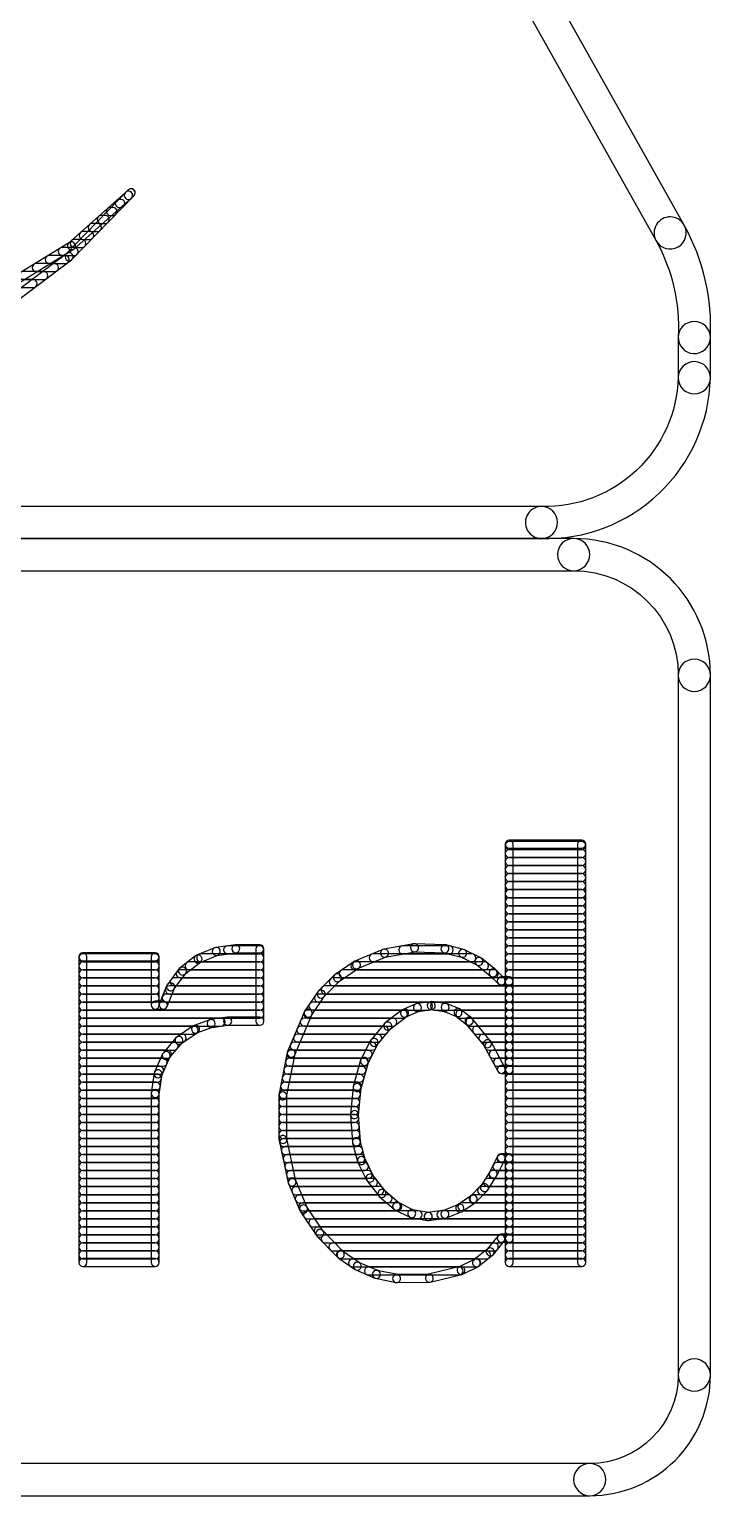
# Model space of a CAD drawing. Extents: x 1.9 to 101, y 1.3 to 100.3.
# Drawn here: x 88.361 to 90.636, y 60.933 to 65.829 of the extents above; entities that cross this region are included whole.
import ezdxf

# ---------------------------------------------------------------- set-up
doc = ezdxf.new("R2010")
doc.units = 0
doc.layers.add('21', color=2, linetype='CONTINUOUS')

msp = doc.modelspace()

# ---------------------------------------------------------------- linework, layer by layer
at = {"layer": '21'}
for points in [[(90.5472, 65.1755), (86.2506, 72.8289, 1), (86.157, 72.7763), (90.4536, 65.1229, 1)], [(88.6916, 65.2928), (88.4844, 65.0793, 1), (88.5037, 65.0606), (88.7108, 65.2742, 1)], [(88.5112, 65.0961), (88.7101, 65.2735, 1), (88.6923, 65.2935), (88.4934, 65.1162, 1)], [(88.6914, 65.2614), (88.6928, 65.2614, 1), (88.6928, 65.2882), (88.6914, 65.2882, 1)], [(88.6313, 65.2078), (88.6408, 65.2078, 1), (88.6408, 65.2346), (88.6313, 65.2346, 1)], [(88.6614, 65.2346), (88.6668, 65.2346, 1), (88.6668, 65.2614), (88.6614, 65.2614, 1)], [(88.5712, 65.1542), (88.5888, 65.1542, 1), (88.5888, 65.181), (88.5712, 65.181, 1)], [(88.6013, 65.181), (88.6148, 65.181, 1), (88.6148, 65.2078), (88.6013, 65.2078, 1)], [(90.5274, 64.8029, 1), (90.6346, 64.7973, 0.1401), (90.5474, 65.1752, 1), (90.4534, 65.1232, -0.1401)], [(88.2823, 64.9551), (88.5093, 65.0947, 1), (88.4953, 65.1176), (88.2683, 64.978, 1)], [(88.5111, 65.1006), (88.5368, 65.1006, 1), (88.5368, 65.1274), (88.5111, 65.1274, 1)], [(88.5412, 65.1274), (88.5628, 65.1274, 1), (88.5628, 65.1542), (88.5412, 65.1542, 1)], [(88.486, 65.0807), (88.248, 64.9022, 1), (88.2641, 64.8807), (88.5021, 65.0592, 1)], [(88.4279, 65.047), (88.4813, 65.047, 1), (88.4813, 65.0738), (88.4279, 65.0738, 1)], [(88.4715, 65.0738), (88.5108, 65.0738, 1), (88.5108, 65.1006), (88.4715, 65.1006, 1)], [(88.3408, 64.9934), (88.4098, 64.9934, 1), (88.4098, 65.0202), (88.3408, 65.0202, 1)], [(88.3843, 65.0202), (88.4456, 65.0202, 1), (88.4456, 65.047), (88.3843, 65.047, 1)], [(88.2972, 64.9666), (88.3741, 64.9666, 1), (88.3741, 64.9934), (88.2972, 64.9934, 1)], [(90.6347, 64.6659), (90.6347, 64.8001, 1), (90.5273, 64.8001), (90.5273, 64.6659, 1)], [(90.0723, 64.2362, 1), (90.0693, 64.1288, 0.4143), (90.6347, 64.6645, 1), (90.5273, 64.6673, -0.4143)], [(81.2089, 64.1288), (90.0708, 64.1288, 1), (90.0708, 64.2362), (81.2089, 64.2362, 1)], [(90.1782, 64.1288), (81.1015, 64.1288, 1), (81.1015, 64.0214), (90.1782, 64.0214, 1)], [(90.5273, 63.6723, 1), (90.6347, 63.6723, 0.4142), (90.1782, 64.1288, 1), (90.1782, 64.0214, -0.4142)], [(90.6347, 61.336), (90.6347, 63.6723, 1), (90.5273, 63.6723), (90.5273, 61.336, 1)], [(89.9499, 63.1083), (89.9499, 61.7119, 1), (89.9767, 61.7119), (89.9767, 63.1083, 1)], [(90.205, 63.1217), (89.9633, 63.1217, 1), (89.9633, 63.0949), (90.205, 63.0949, 1)], [(89.9633, 63.0906), (90.205, 63.0906, 1), (90.205, 63.1174), (89.9633, 63.1174, 1)], [(90.2184, 61.7119), (90.2184, 63.1083, 1), (90.1916, 63.1083), (90.1916, 61.7119, 1)], [(89.9633, 63.0638), (90.205, 63.0638, 1), (90.205, 63.0906), (89.9633, 63.0906, 1)], [(89.9633, 63.037), (90.205, 63.037, 1), (90.205, 63.0638), (89.9633, 63.0638, 1)], [(89.9633, 63.0102), (90.205, 63.0102, 1), (90.205, 63.037), (89.9633, 63.037, 1)], [(89.9633, 62.9834), (90.205, 62.9834, 1), (90.205, 63.0102), (89.9633, 63.0102, 1)], [(89.9633, 62.9566), (90.205, 62.9566, 1), (90.205, 62.9834), (89.9633, 62.9834, 1)], [(89.9633, 62.9298), (90.205, 62.9298, 1), (90.205, 62.9566), (89.9633, 62.9566, 1)], [(89.9633, 62.903), (90.205, 62.903, 1), (90.205, 62.9298), (89.9633, 62.9298, 1)], [(89.9633, 62.8762), (90.205, 62.8762, 1), (90.205, 62.903), (89.9633, 62.903, 1)], [(89.9633, 62.8494), (90.205, 62.8494, 1), (90.205, 62.8762), (89.9633, 62.8762, 1)], [(89.9633, 62.8226), (90.205, 62.8226, 1), (90.205, 62.8494), (89.9633, 62.8494, 1)], [(89.9633, 62.7958), (90.205, 62.7958, 1), (90.205, 62.8226), (89.9633, 62.8226, 1)], [(89.0485, 62.7725), (88.9834, 62.7638, 1), (88.9869, 62.7372), (89.0521, 62.7459, 1)], [(89.0232, 62.7422), (89.1309, 62.7422, 1), (89.1309, 62.769), (89.0232, 62.769, 1)], [(89.1309, 62.7726), (89.0503, 62.7726, 1), (89.0503, 62.7458), (89.1309, 62.7458, 1)], [(89.1443, 62.5175), (89.1443, 62.7592, 1), (89.1175, 62.7592), (89.1175, 62.5175, 1)], [(89.6445, 62.7759), (89.5445, 62.7577, 1), (89.5493, 62.7314), (89.6493, 62.7495, 1)], [(89.6077, 62.7422), (89.7627, 62.7422, 1), (89.7627, 62.769), (89.6077, 62.769, 1)], [(89.749, 62.7726), (89.6474, 62.7761, 1), (89.6465, 62.7493), (89.748, 62.7458, 1)], [(89.8109, 62.7572), (89.7518, 62.7722, 1), (89.7452, 62.7462), (89.8043, 62.7312, 1)], [(89.9633, 62.769), (90.205, 62.769, 1), (90.205, 62.7958), (89.9633, 62.7958, 1)], [(89.9633, 62.7422), (90.205, 62.7422, 1), (90.205, 62.769), (89.9633, 62.769, 1)], [(88.5267, 62.7324), (88.5267, 61.7119, 1), (88.5535, 61.7119), (88.5535, 62.7324, 1)], [(88.7818, 62.7458), (88.5401, 62.7458, 1), (88.5401, 62.719), (88.7818, 62.719, 1)], [(88.5401, 62.7154), (88.7818, 62.7154, 1), (88.7818, 62.7422), (88.5401, 62.7422, 1)], [(88.7952, 62.5712), (88.7952, 62.7324, 1), (88.7684, 62.7324), (88.7684, 62.5712, 1)], [(88.9163, 62.7357), (88.8644, 62.6953, 1), (88.8808, 62.6742), (88.9327, 62.7145, 1)], [(88.98, 62.7629), (88.9193, 62.7375, 1), (88.9297, 62.7128), (88.9903, 62.7382, 1)], [(88.9333, 62.7154), (89.1309, 62.7154, 1), (89.1309, 62.7422), (88.9333, 62.7422, 1)], [(89.4456, 62.7166), (89.382, 62.6734, 1), (89.397, 62.6513), (89.4606, 62.6944, 1)], [(89.5418, 62.7569), (89.448, 62.7179, 1), (89.4582, 62.6931), (89.5521, 62.7322, 1)], [(89.5091, 62.7154), (89.8384, 62.7154, 1), (89.8384, 62.7422), (89.5091, 62.7422, 1)], [(89.8681, 62.7289), (89.8136, 62.7562, 1), (89.8016, 62.7322), (89.8561, 62.7049, 1)], [(89.918, 62.6891), (89.8705, 62.7274, 1), (89.8537, 62.7065), (89.9012, 62.6683, 1)], [(89.9633, 62.7154), (90.205, 62.7154, 1), (90.205, 62.7422), (89.9633, 62.7422, 1)], [(88.5401, 62.6886), (88.7818, 62.6886, 1), (88.7818, 62.7154), (88.5401, 62.7154, 1)], [(88.5401, 62.6618), (88.7818, 62.6618, 1), (88.7818, 62.6886), (88.5401, 62.6886, 1)], [(88.8619, 62.6928), (88.8223, 62.6403, 1), (88.8437, 62.6242), (88.8833, 62.6767, 1)], [(88.8654, 62.6618), (89.1309, 62.6618, 1), (89.1309, 62.6886), (88.8654, 62.6886, 1)], [(88.8948, 62.6886), (89.1309, 62.6886, 1), (89.1309, 62.7154), (88.8948, 62.7154, 1)], [(89.38, 62.6718), (89.3257, 62.6175, 1), (89.3446, 62.5985), (89.399, 62.6529, 1)], [(89.4085, 62.6618), (89.9131, 62.6618, 1), (89.9131, 62.6886), (89.4085, 62.6886, 1)], [(89.4479, 62.6886), (89.8807, 62.6886, 1), (89.8807, 62.7154), (89.4479, 62.7154, 1)], [(89.946, 62.6613), (89.9191, 62.6882, 1), (89.9001, 62.6692), (89.927, 62.6423, 1)], [(89.9633, 62.6886), (90.205, 62.6886, 1), (90.205, 62.7154), (89.9633, 62.7154, 1)], [(89.9633, 62.6618), (90.205, 62.6618, 1), (90.205, 62.6886), (89.9633, 62.6886, 1)], [(88.5401, 62.635), (88.7818, 62.635, 1), (88.7818, 62.6618), (88.5401, 62.6618, 1)], [(88.5401, 62.6082), (88.7818, 62.6082, 1), (88.7818, 62.635), (88.5401, 62.635, 1)], [(88.8206, 62.6372), (88.7962, 62.5762, 1), (88.821, 62.5662), (88.8455, 62.6273, 1)], [(88.8288, 62.6082), (89.1309, 62.6082, 1), (89.1309, 62.635), (88.8288, 62.635, 1)], [(88.8452, 62.635), (89.1309, 62.635, 1), (89.1309, 62.6618), (88.8452, 62.6618, 1)], [(89.3241, 62.6155), (89.2809, 62.5519, 1), (89.3031, 62.5369), (89.3462, 62.6005, 1)], [(89.3488, 62.6082), (89.9633, 62.6082, 1), (89.9633, 62.635), (89.3488, 62.635, 1)], [(89.3756, 62.635), (89.9633, 62.635, 1), (89.9633, 62.6618), (89.3756, 62.6618, 1)], [(89.9633, 62.6652), (89.9365, 62.6652, 1), (89.9365, 62.6384), (89.9633, 62.6384, 1)], [(89.9767, 62.3564), (89.9767, 62.6518, 1), (89.9499, 62.6518), (89.9499, 62.3564, 1)], [(89.9633, 62.635), (90.205, 62.635, 1), (90.205, 62.6618), (89.9633, 62.6618, 1)], [(89.9633, 62.6082), (90.205, 62.6082, 1), (90.205, 62.635), (89.9633, 62.635, 1)], [(88.5401, 62.5814), (88.7818, 62.5814, 1), (88.7818, 62.6082), (88.5401, 62.6082, 1)], [(88.5401, 62.5546), (89.1309, 62.5546, 1), (89.1309, 62.5814), (88.5401, 62.5814, 1)], [(88.8086, 62.5846), (88.7818, 62.5846, 1), (88.7818, 62.5578), (88.8086, 62.5578, 1)], [(88.8181, 62.5814), (89.1309, 62.5814, 1), (89.1309, 62.6082), (88.8181, 62.6082, 1)], [(89.308, 62.5546), (89.6934, 62.5546, 1), (89.6934, 62.5814), (89.308, 62.5814, 1)], [(89.3262, 62.5814), (89.9633, 62.5814, 1), (89.9633, 62.6082), (89.3262, 62.6082, 1)], [(89.6195, 62.5321), (89.6622, 62.5505, 1), (89.6516, 62.5751), (89.6089, 62.5567, 1)], [(89.6588, 62.5495), (89.7049, 62.5561, 1), (89.7011, 62.5826), (89.6551, 62.5761, 1)], [(89.7013, 62.5561), (89.7475, 62.5503, 1), (89.7508, 62.5769), (89.7047, 62.5827, 1)], [(89.7139, 62.5546), (89.9633, 62.5546, 1), (89.9633, 62.5814), (89.7139, 62.5814, 1)], [(89.7441, 62.5512), (89.7871, 62.5335, 1), (89.7973, 62.5583), (89.7543, 62.576, 1)], [(89.9633, 62.5814), (90.205, 62.5814, 1), (90.205, 62.6082), (89.9633, 62.6082, 1)], [(89.9633, 62.5546), (90.205, 62.5546, 1), (90.205, 62.5814), (89.9633, 62.5814, 1)], [(88.5401, 62.5278), (89.1309, 62.5278, 1), (89.1309, 62.5546), (88.5401, 62.5546, 1)], [(88.5401, 62.501), (89.0014, 62.501, 1), (89.0014, 62.5278), (88.5401, 62.5278, 1)], [(88.9206, 62.4781), (88.9729, 62.4971, 1), (88.9637, 62.5223), (88.9114, 62.5033, 1)], [(88.9702, 62.4965), (89.0253, 62.5042, 1), (89.0215, 62.5308), (88.9664, 62.523, 1)], [(89.0234, 62.5041), (89.1309, 62.5041, 1), (89.1309, 62.5309), (89.0234, 62.5309, 1)], [(89.2797, 62.5496), (89.2231, 62.4157, 1), (89.2477, 62.4053), (89.3043, 62.5392, 1)], [(89.2793, 62.501), (89.5749, 62.501, 1), (89.5749, 62.5278), (89.2793, 62.5278, 1)], [(89.2906, 62.5278), (89.61, 62.5278, 1), (89.61, 62.5546), (89.2906, 62.5546, 1)], [(89.5658, 62.4906), (89.6223, 62.5337, 1), (89.6061, 62.5551), (89.5496, 62.5119, 1)], [(89.784, 62.5353), (89.8209, 62.5069, 1), (89.8373, 62.5281), (89.8004, 62.5565, 1)], [(89.7983, 62.5278), (89.9633, 62.5278, 1), (89.9633, 62.5546), (89.7983, 62.5546, 1)], [(89.8187, 62.509), (89.8803, 62.4337, 1), (89.901, 62.4507), (89.8395, 62.526, 1)], [(89.8316, 62.501), (89.9633, 62.501, 1), (89.9633, 62.5278), (89.8316, 62.5278, 1)], [(89.9633, 62.5278), (90.205, 62.5278, 1), (90.205, 62.5546), (89.9633, 62.5546, 1)], [(89.9633, 62.501), (90.205, 62.501, 1), (90.205, 62.5278), (89.9633, 62.5278, 1)], [(88.5401, 62.4742), (88.9114, 62.4742, 1), (88.9114, 62.501), (88.5401, 62.501, 1)], [(88.5401, 62.4474), (88.8717, 62.4474, 1), (88.8717, 62.4742), (88.5401, 62.4742, 1)], [(88.8683, 62.4424), (88.9235, 62.4796, 1), (88.9085, 62.5018), (88.8533, 62.4646, 1)], [(89.2567, 62.4474), (89.524, 62.4474, 1), (89.524, 62.4742), (89.2567, 62.4742, 1)], [(89.268, 62.4742), (89.5463, 62.4742, 1), (89.5463, 62.501), (89.268, 62.501, 1)], [(89.5225, 62.4381), (89.568, 62.4927, 1), (89.5474, 62.5099), (89.5019, 62.4552, 1)], [(89.8535, 62.4742), (89.9633, 62.4742, 1), (89.9633, 62.501), (89.8535, 62.501, 1)], [(89.8754, 62.4474), (89.9633, 62.4474, 1), (89.9633, 62.4742), (89.8754, 62.4742, 1)], [(89.9633, 62.4742), (90.205, 62.4742, 1), (90.205, 62.501), (89.9633, 62.501, 1)], [(89.9633, 62.4474), (90.205, 62.4474, 1), (90.205, 62.4742), (89.9633, 62.4742, 1)], [(88.5401, 62.4206), (88.8445, 62.4206, 1), (88.8445, 62.4474), (88.5401, 62.4474, 1)], [(88.8283, 62.3939), (88.8711, 62.4449, 1), (88.8506, 62.4621), (88.8078, 62.4111, 1)], [(89.2223, 62.4131), (89.1939, 62.2706, 1), (89.2202, 62.2654), (89.2485, 62.4079, 1)], [(89.2453, 62.4206), (89.5058, 62.4206, 1), (89.5058, 62.4474), (89.2453, 62.4474, 1)], [(89.4919, 62.3772), (89.5242, 62.4406, 1), (89.5003, 62.4527), (89.4681, 62.3894, 1)], [(89.8788, 62.4359), (89.9247, 62.3501, 1), (89.9483, 62.3627), (89.9025, 62.4485, 1)], [(89.895, 62.4206), (89.9633, 62.4206, 1), (89.9633, 62.4474), (89.895, 62.4474, 1)], [(89.9633, 62.4206), (90.205, 62.4206, 1), (90.205, 62.4474), (89.9633, 62.4474, 1)], [(88.5401, 62.3938), (88.822, 62.3938, 1), (88.822, 62.4206), (88.5401, 62.4206, 1)], [(88.5401, 62.367), (88.8083, 62.367, 1), (88.8083, 62.3938), (88.5401, 62.3938, 1)], [(88.8033, 62.3363), (88.8303, 62.3971, 1), (88.8058, 62.4079), (88.7788, 62.3471, 1)], [(89.2294, 62.367), (89.4792, 62.367, 1), (89.4792, 62.3938), (89.2294, 62.3938, 1)], [(89.2347, 62.3938), (89.4921, 62.3938, 1), (89.4921, 62.4206), (89.2347, 62.4206, 1)], [(89.4685, 62.2922), (89.4929, 62.3797, 1), (89.4671, 62.3869), (89.4427, 62.2994, 1)], [(89.9094, 62.3938), (89.9633, 62.3938, 1), (89.9633, 62.4206), (89.9094, 62.4206, 1)], [(89.9237, 62.367), (89.9633, 62.367, 1), (89.9633, 62.3938), (89.9237, 62.3938, 1)], [(89.9633, 62.3938), (90.205, 62.3938, 1), (90.205, 62.4206), (89.9633, 62.4206, 1)], [(89.9633, 62.367), (90.205, 62.367, 1), (90.205, 62.3938), (89.9633, 62.3938, 1)], [(88.5401, 62.3402), (88.7963, 62.3402, 1), (88.7963, 62.367), (88.5401, 62.367, 1)], [(88.5401, 62.3134), (88.7889, 62.3134, 1), (88.7889, 62.3402), (88.5401, 62.3402, 1)], [(88.7951, 62.2739), (88.8043, 62.3398, 1), (88.7778, 62.3436), (88.7685, 62.2777, 1)], [(89.2187, 62.3134), (89.4642, 62.3134, 1), (89.4642, 62.3402), (89.2187, 62.3402, 1)], [(89.2241, 62.3402), (89.4717, 62.3402, 1), (89.4717, 62.367), (89.2241, 62.367, 1)], [(89.9365, 62.343), (89.9633, 62.343, 1), (89.9633, 62.3698), (89.9365, 62.3698, 1)], [(89.9633, 62.3402), (90.205, 62.3402, 1), (90.205, 62.367), (89.9633, 62.367, 1)], [(89.9633, 62.3134), (90.205, 62.3134, 1), (90.205, 62.3402), (89.9633, 62.3402, 1)], [(88.5401, 62.2866), (88.7852, 62.2866, 1), (88.7852, 62.3134), (88.5401, 62.3134, 1)], [(88.5401, 62.2598), (88.7818, 62.2598, 1), (88.7818, 62.2866), (88.5401, 62.2866, 1)], [(88.7952, 61.7119), (88.7952, 62.2758, 1), (88.7684, 62.2758), (88.7684, 61.7119, 1)], [(89.1936, 62.2679), (89.1946, 62.1226, 1), (89.2214, 62.1227), (89.2204, 62.2681, 1)], [(89.2081, 62.2598), (89.4533, 62.2598, 1), (89.4533, 62.2866), (89.2081, 62.2866, 1)], [(89.2134, 62.2866), (89.4567, 62.2866, 1), (89.4567, 62.3134), (89.2134, 62.3134, 1)], [(89.4598, 62.204), (89.4689, 62.2944, 1), (89.4422, 62.2971), (89.4332, 62.2067, 1)], [(89.9633, 62.2866), (90.205, 62.2866, 1), (90.205, 62.3134), (89.9633, 62.3134, 1)], [(89.9633, 62.2598), (90.205, 62.2598, 1), (90.205, 62.2866), (89.9633, 62.2866, 1)], [(88.5401, 62.233), (88.7818, 62.233, 1), (88.7818, 62.2598), (88.5401, 62.2598, 1)], [(88.5401, 62.2062), (88.7818, 62.2062, 1), (88.7818, 62.233), (88.5401, 62.233, 1)], [(89.2072, 62.233), (89.4506, 62.233, 1), (89.4506, 62.2598), (89.2072, 62.2598, 1)], [(89.2073, 62.2062), (89.4479, 62.2062, 1), (89.4479, 62.233), (89.2073, 62.233, 1)], [(89.9633, 62.233), (90.205, 62.233, 1), (90.205, 62.2598), (89.9633, 62.2598, 1)], [(89.9633, 62.2062), (90.205, 62.2062, 1), (90.205, 62.233), (89.9633, 62.233, 1)], [(88.5401, 62.1794), (88.7818, 62.1794, 1), (88.7818, 62.2062), (88.5401, 62.2062, 1)], [(88.5401, 62.1526), (88.7818, 62.1526, 1), (88.7818, 62.1794), (88.5401, 62.1794, 1)], [(89.2075, 62.1794), (89.4474, 62.1794, 1), (89.4474, 62.2062), (89.2075, 62.2062, 1)], [(89.2077, 62.1526), (89.4494, 62.1526, 1), (89.4494, 62.1794), (89.2077, 62.1794, 1)], [(89.4665, 62.1157), (89.4599, 62.2063, 1), (89.4331, 62.2044), (89.4397, 62.1137, 1)], [(89.9633, 62.1794), (90.205, 62.1794, 1), (90.205, 62.2062), (89.9633, 62.2062, 1)], [(89.9633, 62.1526), (90.205, 62.1526, 1), (90.205, 62.1794), (89.9633, 62.1794, 1)], [(88.5401, 62.1258), (88.7818, 62.1258, 1), (88.7818, 62.1526), (88.5401, 62.1526, 1)], [(89.2079, 62.1258), (89.4513, 62.1258, 1), (89.4513, 62.1526), (89.2079, 62.1526, 1)], [(89.1949, 62.1199), (89.2252, 61.9777, 1), (89.2514, 61.9833), (89.2211, 62.1254, 1)], [(89.9633, 62.1258), (90.205, 62.1258, 1), (90.205, 62.1526), (89.9633, 62.1526, 1)], [(88.5401, 62.099), (88.7818, 62.099, 1), (88.7818, 62.1258), (88.5401, 62.1258, 1)], [(88.5401, 62.0722), (88.7818, 62.0722, 1), (88.7818, 62.099), (88.5401, 62.099, 1)], [(89.2102, 62.099), (89.4537, 62.099, 1), (89.4537, 62.1258), (89.2102, 62.1258, 1)], [(89.2159, 62.0722), (89.4608, 62.0722, 1), (89.4608, 62.099), (89.2159, 62.099, 1)], [(89.4827, 62.0554), (89.4661, 62.1181, 1), (89.4401, 62.1113), (89.4568, 62.0485, 1)], [(89.9633, 62.099), (90.205, 62.099, 1), (90.205, 62.1258), (89.9633, 62.1258, 1)], [(89.9633, 62.0722), (90.205, 62.0722, 1), (90.205, 62.099), (89.9633, 62.099, 1)], [(88.5401, 62.0454), (88.7818, 62.0454, 1), (88.7818, 62.0722), (88.5401, 62.0722, 1)], [(88.5401, 62.0186), (88.7818, 62.0186, 1), (88.7818, 62.0454), (88.5401, 62.0454, 1)], [(89.2216, 62.0454), (89.4679, 62.0454, 1), (89.4679, 62.0722), (89.2216, 62.0722, 1)], [(89.2273, 62.0186), (89.4796, 62.0186, 1), (89.4796, 62.0454), (89.2273, 62.0454, 1)], [(89.5105, 61.9996), (89.4818, 62.0579, 1), (89.4577, 62.046), (89.4865, 61.9878, 1)], [(89.9245, 62.067), (89.8976, 62.0133, 1), (89.9216, 62.0013), (89.9485, 62.055, 1)], [(89.922, 62.0186), (89.9633, 62.0186, 1), (89.9633, 62.0454), (89.922, 62.0454, 1)], [(89.9354, 62.0454), (89.9633, 62.0454, 1), (89.9633, 62.0722), (89.9354, 62.0722, 1)], [(89.9633, 62.0744), (89.9365, 62.0744, 1), (89.9365, 62.0476), (89.9633, 62.0476, 1)], [(89.9767, 61.7925), (89.9767, 62.061, 1), (89.9499, 62.061), (89.9499, 61.7925, 1)], [(89.9633, 62.0454), (90.205, 62.0454, 1), (90.205, 62.0722), (89.9633, 62.0722, 1)], [(89.9633, 62.0186), (90.205, 62.0186, 1), (90.205, 62.0454), (89.9633, 62.0454, 1)], [(88.5401, 61.9918), (88.7818, 61.9918, 1), (88.7818, 62.0186), (88.5401, 62.0186, 1)], [(88.5401, 61.965), (88.7818, 61.965, 1), (88.7818, 61.9918), (88.5401, 61.9918, 1)], [(89.233, 61.9918), (89.4928, 61.9918, 1), (89.4928, 62.0186), (89.233, 62.0186, 1)], [(89.226, 61.9752), (89.2644, 61.8852, 1), (89.2891, 61.8957), (89.2506, 61.9858, 1)], [(89.2392, 61.965), (89.5104, 61.965, 1), (89.5104, 61.9918), (89.2392, 61.9918, 1)], [(89.5488, 61.9505), (89.5091, 62.0019, 1), (89.4879, 61.9855), (89.5277, 61.9341, 1)], [(89.8983, 62.0145), (89.8694, 61.9691, 1), (89.892, 61.9547), (89.9209, 62.0001, 1)], [(89.8912, 61.965), (89.9633, 61.965, 1), (89.9633, 61.9918), (89.8912, 61.9918, 1)], [(89.9083, 61.9918), (89.9633, 61.9918, 1), (89.9633, 62.0186), (89.9083, 62.0186, 1)], [(89.9633, 61.9918), (90.205, 61.9918, 1), (90.205, 62.0186), (89.9633, 62.0186, 1)], [(89.9633, 61.965), (90.205, 61.965, 1), (90.205, 61.9918), (89.9633, 61.9918, 1)], [(88.5401, 61.9382), (88.7818, 61.9382, 1), (88.7818, 61.965), (88.5401, 61.965, 1)], [(88.5401, 61.9114), (88.7818, 61.9114, 1), (88.7818, 61.9382), (88.5401, 61.9382, 1)], [(89.2506, 61.9382), (89.5311, 61.9382, 1), (89.5311, 61.965), (89.2506, 61.965, 1)], [(89.2621, 61.9114), (89.5586, 61.9114, 1), (89.5586, 61.9382), (89.2621, 61.9382, 1)], [(89.5962, 61.91), (89.547, 61.9525, 1), (89.5295, 61.9322), (89.5786, 61.8898, 1)], [(89.8356, 61.9344), (89.7909, 61.9044, 1), (89.8059, 61.8821), (89.8506, 61.9122, 1)], [(89.8711, 61.9712), (89.8335, 61.9327, 1), (89.8527, 61.9139), (89.8903, 61.9525, 1)], [(89.8446, 61.9114), (89.9633, 61.9114, 1), (89.9633, 61.9382), (89.8446, 61.9382, 1)], [(89.8707, 61.9382), (89.9633, 61.9382, 1), (89.9633, 61.965), (89.8707, 61.965, 1)], [(89.9633, 61.9382), (90.205, 61.9382, 1), (90.205, 61.965), (89.9633, 61.965, 1)], [(89.9633, 61.9114), (90.205, 61.9114, 1), (90.205, 61.9382), (89.9633, 61.9382, 1)], [(88.5401, 61.8846), (88.7818, 61.8846, 1), (88.7818, 61.9114), (88.5401, 61.9114, 1)], [(88.5401, 61.8578), (88.7818, 61.8578, 1), (88.7818, 61.8846), (88.5401, 61.8846, 1)], [(89.2735, 61.8846), (89.5912, 61.8846, 1), (89.5912, 61.9114), (89.2735, 61.9114, 1)], [(89.2656, 61.883), (89.3199, 61.8015, 1), (89.3422, 61.8164), (89.2879, 61.8979, 1)], [(89.2896, 61.8578), (89.6592, 61.8578, 1), (89.6592, 61.8846), (89.2896, 61.8846, 1)], [(89.6436, 61.8868), (89.5934, 61.9119, 1), (89.5814, 61.8879), (89.6316, 61.8628, 1)], [(89.6951, 61.8788), (89.6398, 61.888, 1), (89.6354, 61.8616), (89.6907, 61.8524, 1)], [(89.7467, 61.8863), (89.6911, 61.8789, 1), (89.6947, 61.8523), (89.7503, 61.8597, 1)], [(89.735, 61.8578), (89.9633, 61.8578, 1), (89.9633, 61.8846), (89.735, 61.8846, 1)], [(89.7934, 61.9057), (89.7435, 61.8854, 1), (89.7535, 61.8606), (89.8034, 61.8808, 1)], [(89.8055, 61.8846), (89.9633, 61.8846, 1), (89.9633, 61.9114), (89.8055, 61.9114, 1)], [(89.9633, 61.8846), (90.205, 61.8846, 1), (90.205, 61.9114), (89.9633, 61.9114, 1)], [(89.9633, 61.8578), (90.205, 61.8578, 1), (90.205, 61.8846), (89.9633, 61.8846, 1)], [(88.5401, 61.831), (88.7818, 61.831, 1), (88.7818, 61.8578), (88.5401, 61.8578, 1)], [(89.3075, 61.831), (89.9633, 61.831, 1), (89.9633, 61.8578), (89.3075, 61.8578, 1)], [(89.9633, 61.831), (90.205, 61.831, 1), (90.205, 61.8578), (89.9633, 61.8578, 1)], [(88.5401, 61.8042), (88.7818, 61.8042, 1), (88.7818, 61.831), (88.5401, 61.831, 1)], [(88.5401, 61.7774), (88.7818, 61.7774, 1), (88.7818, 61.8042), (88.5401, 61.8042, 1)], [(89.3253, 61.8042), (89.9633, 61.8042, 1), (89.9633, 61.831), (89.3253, 61.831, 1)], [(89.3215, 61.7996), (89.3898, 61.7295, 1), (89.409, 61.7481), (89.3407, 61.8183, 1)], [(89.3488, 61.7774), (89.9351, 61.7774, 1), (89.9351, 61.8042), (89.3488, 61.8042, 1)], [(89.9103, 61.7388), (89.9469, 61.7841, 1), (89.9261, 61.8009), (89.8894, 61.7557, 1)], [(89.9365, 61.7791), (89.9633, 61.7791, 1), (89.9633, 61.8059), (89.9365, 61.8059, 1)], [(89.9633, 61.8042), (90.205, 61.8042, 1), (90.205, 61.831), (89.9633, 61.831, 1)], [(89.9633, 61.7774), (90.205, 61.7774, 1), (90.205, 61.8042), (89.9633, 61.8042, 1)], [(88.5401, 61.7506), (88.7818, 61.7506, 1), (88.7818, 61.7774), (88.5401, 61.7774, 1)], [(88.5401, 61.7238), (88.7818, 61.7238, 1), (88.7818, 61.7506), (88.5401, 61.7506, 1)], [(89.3749, 61.7506), (89.9134, 61.7506, 1), (89.9134, 61.7774), (89.3749, 61.7774, 1)], [(89.3918, 61.7278), (89.4486, 61.6884, 1), (89.4638, 61.7104), (89.407, 61.7498, 1)], [(89.4017, 61.7238), (89.8872, 61.7238, 1), (89.8872, 61.7506), (89.4017, 61.7506, 1)], [(89.8627, 61.7005), (89.9082, 61.7368, 1), (89.8915, 61.7577), (89.846, 61.7214, 1)], [(89.9633, 61.7506), (90.205, 61.7506, 1), (90.205, 61.7774), (89.9633, 61.7774, 1)], [(89.9633, 61.7238), (90.205, 61.7238, 1), (90.205, 61.7506), (89.9633, 61.7506, 1)], [(88.5401, 61.6985), (88.7818, 61.6985, 1), (88.7818, 61.7253), (88.5401, 61.7253, 1)], [(89.4404, 61.697), (89.8533, 61.697, 1), (89.8533, 61.7238), (89.4404, 61.7238, 1)], [(89.4509, 61.6871), (89.5144, 61.6599, 1), (89.525, 61.6845), (89.4615, 61.7117, 1)], [(89.4931, 61.6702), (89.796, 61.6702, 1), (89.796, 61.697), (89.4931, 61.697, 1)], [(89.6995, 61.6464), (89.8054, 61.6721, 1), (89.799, 61.6981), (89.6932, 61.6724, 1)], [(89.8081, 61.6731), (89.8603, 61.6989, 1), (89.8484, 61.7229), (89.7963, 61.6971, 1)], [(89.9633, 61.6985), (90.205, 61.6985, 1), (90.205, 61.7253), (89.9633, 61.7253, 1)], [(89.517, 61.6591), (89.5847, 61.6451, 1), (89.5901, 61.6713), (89.5224, 61.6853, 1)], [(89.5875, 61.6448), (89.6965, 61.646, 1), (89.6962, 61.6728), (89.5873, 61.6716, 1)], [(90.2319, 61.0406, 1), (90.2319, 60.9332, 0.4142), (90.6347, 61.336, 1), (90.5273, 61.336, -0.4142)], [(81.021, 60.9332), (90.2319, 60.9332, 1), (90.2319, 61.0406), (81.021, 61.0406, 1)]]:
    msp.add_lwpolyline(points, format="xyb", close=True, dxfattribs=at)

doc.saveas('drawing.dxf')
